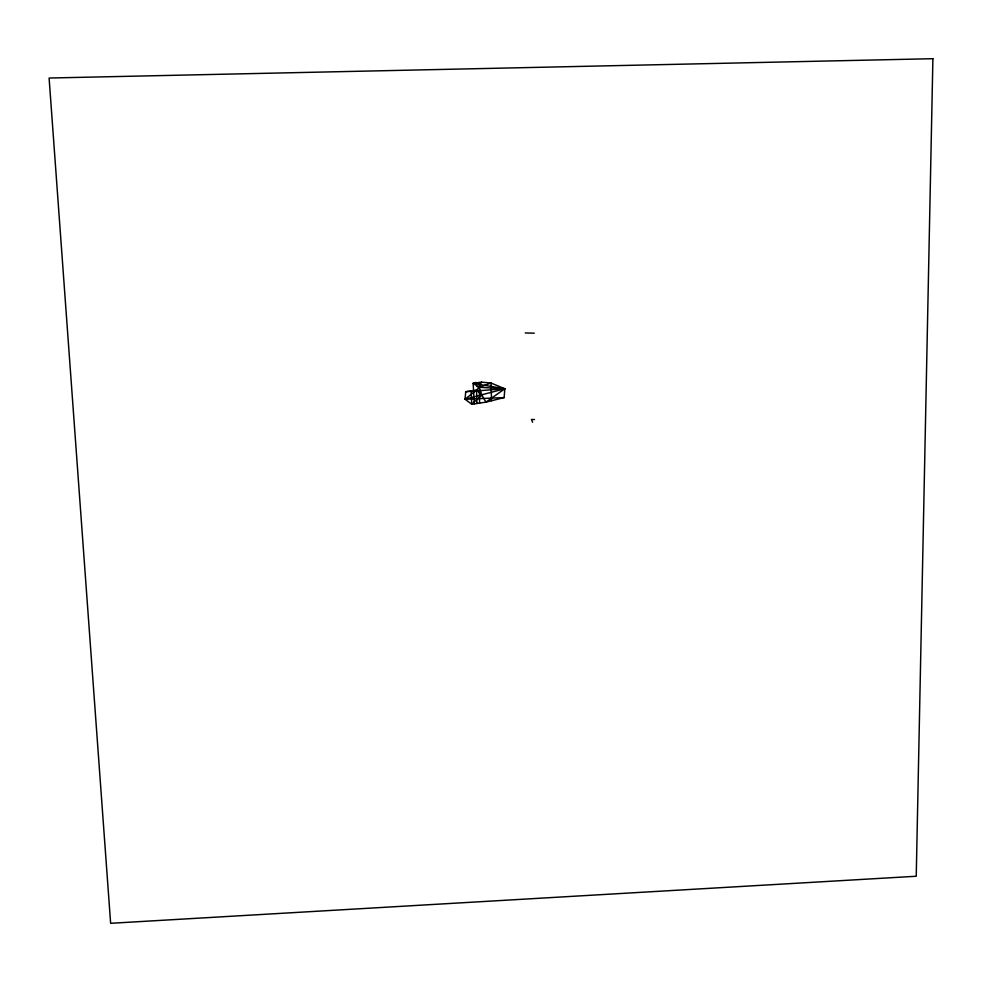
<?xml version="1.0" encoding="UTF-8"?>
<svg xmlns="http://www.w3.org/2000/svg" width="982" height="982" viewBox="0 0 982 982"><rect width="100%" height="100%" fill="white"/><g stroke="black" fill="none" stroke-linecap="round" stroke-linejoin="round"><path stroke-width="1.47" d="M481.45 382.158L479.241 387.301L476.528 390.087L465.701 391.72L465.063 399.22L471.741 404.24L485.955 402.154L504.159 397.587L504.797 388.749L491.037 383.029L481.45 382.158L473.14 383.397L474.331 403.86M504.159 397.587L465.063 399.22L476.528 390.087L481.855 395.083L485.955 402.154L504.797 388.749L473.14 383.397L475.951 382.415M476.638 386.319L479.241 387.301L491.037 383.029L491.552 400.754M473.14 383.397L479.241 387.301L504.797 388.749L465.063 399.22M465.701 391.72L504.797 388.749M525.223 332.947L534.257 333.18M534.503 419.547L531.471 419.424L532.575 422.211M479.007 382.526L479.241 387.301L481.855 395.083L471.741 404.24L471.115 390.897M476.528 390.087L476.921 403.479M479.241 387.301L479.609 403.086M932.9 58.699L916.231 876.251L110.635 923.301L49.1 78.032L932.9 58.699"/></g></svg>
